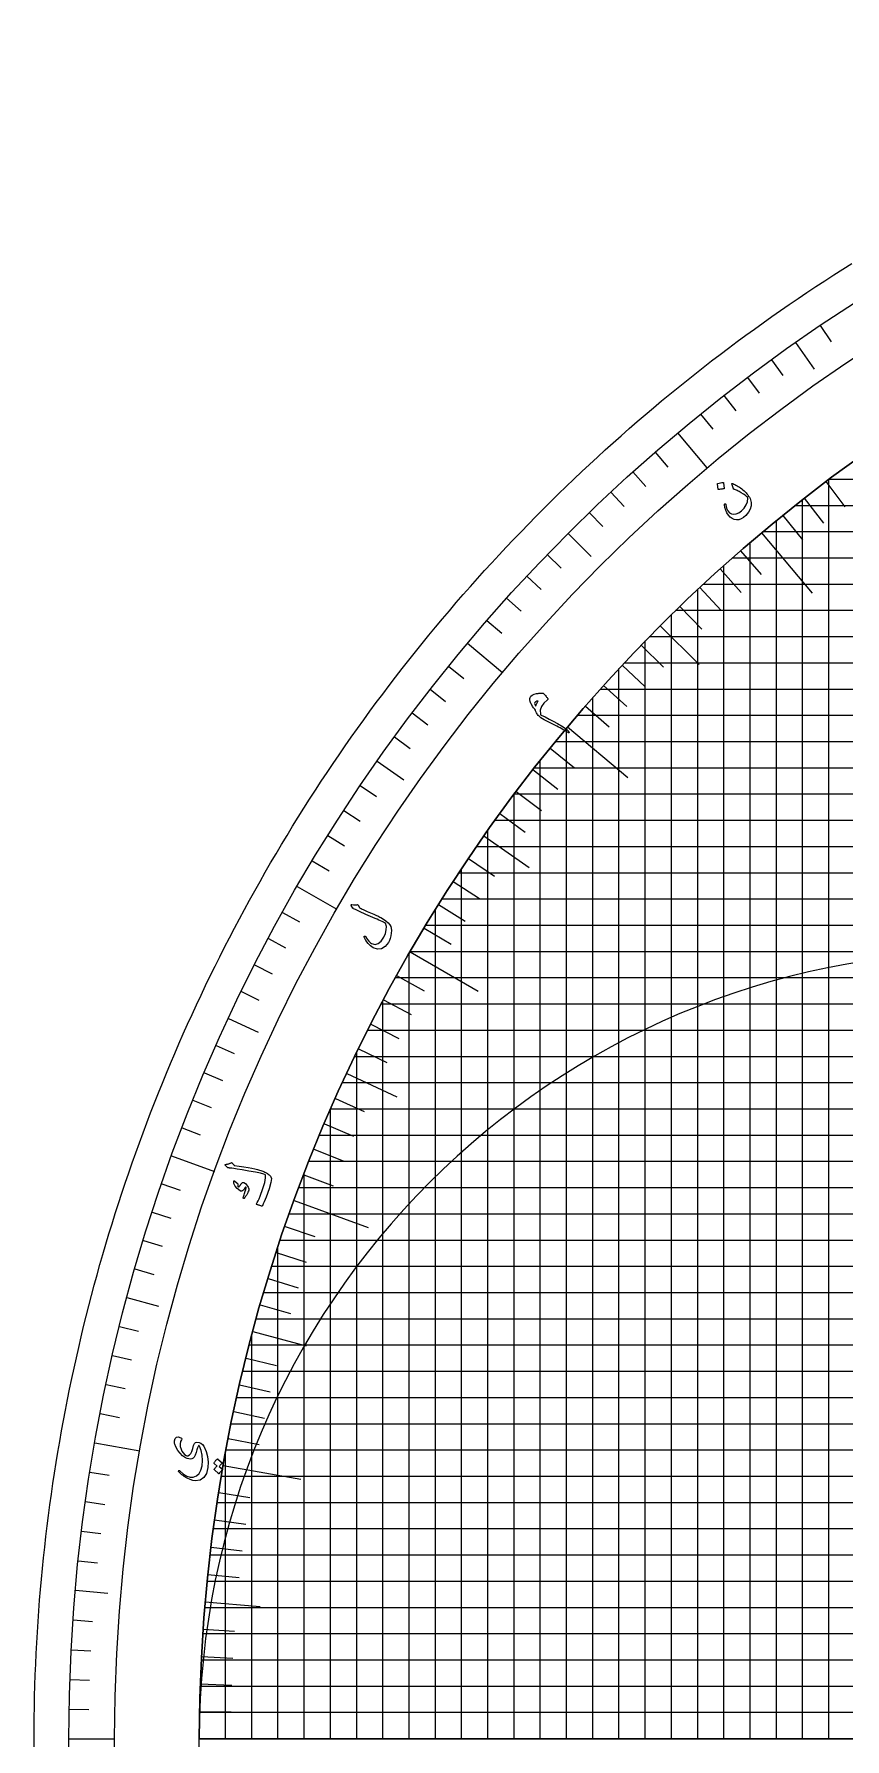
# Model space of a CAD drawing. Header units: millimetres. Extents: x -56 to 56, y -56 to 72.
# Drawn here: x -55.5 to -29.6, y 0 to 54.4 of the extents above; entities that cross this region are included whole.
import ezdxf

# ---------------------------------------------------------------- set-up
doc = ezdxf.new("R2010")
doc.units = ezdxf.units.MM
for name, color, linetype in [('CUT_OUTER', 1, 'Continuous'), ('ENGRAVE', 7, 'Continuous'), ('ENGRAVE_FINE', 8, 'Continuous'), ('TEXT', 5, 'Continuous')]:
    doc.layers.add(name, color=color, linetype=linetype)

msp = doc.modelspace()

# ---------------------------------------------------------------- linework, layer by layer
at = {"layer": 'CUT_OUTER'}
msp.add_lwpolyline([(-55.499, -0.3405), (-55.5, 0), (-55.499, 0.3405), (-55.4958, 0.6811), (-55.4906, 1.0216), (-55.4833, 1.362), (-55.4739, 1.7025), (-55.4624, 2.0428), (-55.4488, 2.3831), (-55.4331, 2.7233), (-55.4154, 3.0633), (-55.3956, 3.4033), (-55.3736, 3.7431), (-55.3496, 4.0828), (-55.3235, 4.4224), (-55.2953, 4.7618), (-55.2651, 5.1009), (-55.2328, 5.44), (-55.1983, 5.7788), (-55.1618, 6.1173), (-55.1233, 6.4557), (-55.0826, 6.7938), (-55.0399, 7.1316), (-54.9951, 7.4692), (-54.9482, 7.8065), (-54.8993, 8.1435), (-54.8483, 8.4802), (-54.7952, 8.8166), (-54.7401, 9.1527), (-54.6829, 9.4884), (-54.6237, 9.8237), (-54.5624, 10.1587), (-54.499, 10.4933), (-54.4336, 10.8275), (-54.3661, 11.1613), (-54.2966, 11.4947), (-54.2251, 11.8276), (-54.1515, 12.1601), (-54.0758, 12.4922), (-53.9982, 12.8237), (-53.9185, 13.1548), (-53.8367, 13.4854), (-53.753, 13.8155), (-53.6672, 14.145), (-53.5794, 14.4741), (-53.4896, 14.8026), (-53.3977, 15.1305), (-53.3039, 15.4578), (-53.208, 15.7846), (-53.1102, 16.1108), (-53.0103, 16.4364), (-52.9085, 16.7613), (-52.8046, 17.0857), (-52.6988, 17.4093), (-52.591, 17.7324), (-52.4812, 18.0547), (-52.3694, 18.3764), (-52.2557, 18.6974), (-52.14, 19.0177), (-52.0223, 19.3372), (-51.9027, 19.6561), (-51.7811, 19.9742), (-51.6576, 20.2915), (-51.5321, 20.6081), (-51.4047, 20.9239), (-51.2753, 21.2389), (-51.144, 21.5532), (-51.0108, 21.8666), (-50.8757, 22.1791), (-50.7386, 22.4909), (-50.5997, 22.8018), (-50.4588, 23.1118), (-50.3161, 23.421), (-50.1714, 23.7293), (-50.0249, 24.0367), (-49.8764, 24.3432), (-49.7261, 24.6488), (-49.5739, 24.9534), (-49.4199, 25.2571), (-49.264, 25.5599), (-49.1062, 25.8617), (-48.9466, 26.1625), (-48.7852, 26.4624), (-48.6219, 26.7612), (-48.4568, 27.059), (-48.2898, 27.3558), (-48.1211, 27.6516), (-47.9505, 27.9464), (-47.7781, 28.2401), (-47.6039, 28.5327), (-47.428, 28.8243), (-47.2502, 29.1147), (-47.0707, 29.4041), (-46.8894, 29.6924), (-46.7063, 29.9795), (-46.5215, 30.2655), (-46.3349, 30.5504), (-46.1466, 30.8341), (-45.9565, 31.1167), (-45.7647, 31.3981), (-45.5712, 31.6783), (-45.376, 31.9574), (-45.179, 32.2352), (-44.9804, 32.5118), (-44.78, 32.7872), (-44.578, 33.0613), (-44.3743, 33.3342), (-44.1689, 33.6059), (-43.9619, 33.8762), (-43.7532, 34.1454), (-43.5429, 34.4132), (-43.3309, 34.6797), (-43.1173, 34.9449), (-42.9021, 35.2088), (-42.6852, 35.4714), (-42.4668, 35.7327), (-42.2467, 35.9925), (-42.0251, 36.2511), (-41.8019, 36.5083), (-41.5771, 36.7641), (-41.3507, 37.0185), (-41.1228, 37.2715), (-40.8933, 37.5231), (-40.6623, 37.7734), (-40.4298, 38.0221), (-40.1957, 38.2695), (-39.9601, 38.5154), (-39.7231, 38.7599), (-39.4845, 39.0029), (-39.2444, 39.2444), (-39.0029, 39.4845), (-38.7599, 39.7231), (-38.5154, 39.9601), (-38.2695, 40.1957), (-38.0221, 40.4298), (-37.7734, 40.6623), (-37.5231, 40.8933), (-37.2715, 41.1228), (-37.0185, 41.3507), (-36.7641, 41.5771), (-36.5083, 41.8019), (-36.2511, 42.0251), (-35.9925, 42.2467), (-35.7327, 42.4668), (-35.4714, 42.6852), (-35.2088, 42.9021), (-34.9449, 43.1173), (-34.6797, 43.3309), (-34.4132, 43.5429), (-34.1454, 43.7532), (-33.8762, 43.9619), (-33.6059, 44.1689), (-33.3342, 44.3743), (-33.0613, 44.578), (-32.7872, 44.78), (-32.5118, 44.9804), (-32.2352, 45.179), (-31.9574, 45.376), (-31.6783, 45.5712), (-31.3981, 45.7647), (-31.1167, 45.9565), (-30.8341, 46.1466), (-30.5504, 46.3349), (-30.2655, 46.5215), (-29.9795, 46.7063), (-29.6924, 46.8894), (-29.4041, 47.0707)], dxfattribs=at)
at = {"layer": 'ENGRAVE'}
for points in [[(-31.1968, 44.5537), (-30.5999, 43.7012)], [(-34.9612, 41.6652), (-34.0248, 40.5491)], [(-38.4595, 38.4595), (-37.7237, 37.7237)], [(-32.2856, 38.4765), (-30.6713, 36.5527)], [(0, 37.6706), (-33.2224, 37.6706)], [(-33.485, 0), (-33.485, 37.4374)], [(-35.5162, 35.5162), (-34.2731, 34.2731)], [(-41.6652, 34.9612), (-40.5491, 34.0248)], [(-37.6706, 0), (-37.6706, 33.2224)], [(0, 33.485), (-37.4374, 33.485)], [(-38.4765, 32.2856), (-36.5527, 30.6713)], [(-44.5537, 31.1968), (-43.7012, 30.5999)], [(0, 29.2994), (-40.7964, 29.2994)], [(-41.144, 28.8093), (-39.7039, 27.801)], [(-41.8563, 0), (-41.8563, 27.7643)], [(-47.1031, 27.195), (-45.8414, 26.4666)], [(0, 25.1137), (-43.4983, 25.1137)], [(-43.4983, 25.1137), (-41.3234, 23.8581)], [(-49.2941, 22.9862), (-48.351, 22.5464)], [(-45.5216, 21.2271), (-43.9283, 20.4841)], [(0, 20.9281), (-45.6598, 20.9281)], [(-46.0419, 0), (-46.0419, 20.0736)], [(-51.1099, 18.6025), (-49.7409, 18.1042)], [(-47.1984, 17.1788), (-44.8385, 16.3199)], [(0, 16.7425), (-47.3549, 16.7425)], [(-52.5367, 14.0772), (-51.5315, 13.8078)], [(0, 12.5569), (-48.6326, 12.5569)], [(-48.516, 12.9998), (-46.818, 12.5448)], [(-53.5637, 9.4447), (-52.129, 9.1917)], [(-49.4644, 8.7219), (-46.9912, 8.2858)], [(0, 8.3712), (-49.525, 8.3712)], [(-54.183, 4.7404), (-53.1464, 4.6497)], [(-50.0364, 4.3776), (-48.2851, 4.2244)], [(0, 4.1856), (-50.0528, 4.1856)], [(-54.39, 0), (-52.9331, 0)], [(-50.2275, 0), (50.2275, 0)], [(0, 0), (-50.2275, 0)], [(0, 0), (-50.2275, 0)], [(-50.2275, 0), (-47.7161, 0)]]:
    msp.add_lwpolyline(points, dxfattribs=at)
for radius in [54.39, 54.39, 52.9331, 50.2275, 50.2275]:
    msp.add_circle((0, 0), radius, dxfattribs=at)
for centre, radius, start in [((0, 0), 50.2275, 90), ((-25.1137, 0), 25.1137, 0)]:
    msp.add_arc(centre, radius, start, 180, dxfattribs=at)
at = {"layer": 'ENGRAVE_FINE'}
for points in [[(-30.4145, 45.0914), (-30.0654, 44.5737)], [(-31.9696, 44.0024), (-31.6026, 43.4973)], [(-32.7327, 43.4378), (-32.357, 42.9391)], [(-33.4858, 42.8599), (-33.1014, 42.3679)], [(-34.2287, 42.269), (-33.8358, 41.7837)], [(-35.6831, 41.0487), (-35.2734, 40.5774)], [(-36.394, 40.4196), (-35.9762, 39.9556)], [(-37.0939, 39.7783), (-36.6681, 39.3217)], [(-30.2277, 40.1135), (-29.6231, 39.3112)], [(-30.1365, 0), (-30.1365, 40.182)], [(0, 40.182), (-30.1365, 40.182)], [(0, 39.3449), (-31.2215, 39.3449)], [(-30.9736, 0), (-30.9736, 39.5403)], [(-30.9231, 39.5798), (-30.3047, 38.7882)], [(-37.7825, 39.1249), (-37.3487, 38.6758)], [(-31.8107, 0), (-31.8107, 38.87)], [(-31.6092, 39.0341), (-30.977, 38.2534)], [(-32.6479, 0), (-32.6479, 38.1696)], [(0, 38.5078), (-32.2483, 38.5078)], [(-39.1249, 37.7825), (-38.6758, 37.3487)], [(-32.9522, 37.9072), (-32.2932, 37.149)], [(-39.7783, 37.0939), (-39.3217, 36.6681)], [(-33.6088, 37.3263), (-32.9366, 36.5798)], [(-34.3221, 0), (-34.3221, 36.6714)], [(-34.2551, 36.7341), (-33.57, 35.9994)], [(0, 36.8335), (-34.1481, 36.8335)], [(-40.4196, 36.394), (-39.9556, 35.9762)], [(0, 35.9964), (-35.0295, 35.9964)], [(-34.891, 36.1306), (-34.1931, 35.408)], [(-41.0487, 35.6831), (-40.5774, 35.2734)], [(-35.1593, 0), (-35.1593, 35.8696)], [(-36.1306, 34.891), (-35.408, 34.1931)], [(-35.9964, 0), (-35.9964, 35.0295)], [(0, 35.1593), (-35.8696, 35.1593)], [(0, 34.3221), (-36.6714, 34.3221)], [(-42.269, 34.2287), (-41.7837, 33.8358)], [(-36.8335, 0), (-36.8335, 34.1481)], [(-36.7341, 34.2551), (-35.9994, 33.57)], [(-42.8599, 33.4858), (-42.3679, 33.1014)], [(-37.3263, 33.6088), (-36.5798, 32.9366)], [(-43.4378, 32.7327), (-42.9391, 32.357)], [(0, 32.6479), (-38.1696, 32.6479)], [(-37.9072, 32.9522), (-37.149, 32.2932)], [(-38.5078, 0), (-38.5078, 32.2483)], [(-44.0024, 31.9696), (-43.4973, 31.6026)], [(-39.0341, 31.6092), (-38.2534, 30.977)], [(0, 31.8107), (-38.87, 31.8107)], [(-39.3449, 0), (-39.3449, 31.2215)], [(-39.5798, 30.9231), (-38.7882, 30.3047)], [(0, 30.9736), (-39.5403, 30.9736)], [(-45.0914, 30.4145), (-44.5737, 30.0654)], [(0, 30.1365), (-40.182, 30.1365)], [(-40.182, 0), (-40.182, 30.1365)], [(-40.1135, 30.2277), (-39.3112, 29.6231)], [(-45.6153, 29.6229), (-45.0916, 29.2829)], [(-40.6349, 29.523), (-39.8222, 28.9325)], [(-41.0191, 0), (-41.0191, 28.9868)], [(-46.1253, 28.8223), (-45.5958, 28.4914)], [(0, 28.4622), (-41.3848, 28.4622)], [(-46.6213, 28.0129), (-46.0861, 27.6913)], [(-41.6405, 28.0869), (-40.8077, 27.5251)], [(-42.1243, 27.3559), (-41.2818, 26.8087)], [(0, 27.6251), (-41.9482, 27.6251)], [(0, 26.788), (-42.4877, 26.788)], [(-47.5706, 26.3688), (-47.0245, 26.0661)], [(-42.6934, 0), (-42.6934, 26.459)], [(-42.5953, 26.6165), (-41.7434, 26.0842)], [(-43.0534, 25.8691), (-42.1923, 25.3517)], [(0, 25.9509), (-43.0041, 25.9509)], [(-48.0235, 25.5346), (-47.4722, 25.2414)], [(-43.5305, 0), (-43.5305, 25.0579)], [(-48.4618, 24.6925), (-47.9055, 24.4091)], [(0, 24.2766), (-43.971, 24.2766)], [(-43.93, 24.3508), (-43.0514, 23.8638)], [(-48.8854, 23.843), (-48.3242, 23.5693)], [(0, 23.4395), (-44.4229, 23.4395)], [(-44.3676, 0), (-44.3676, 23.5439)], [(-44.3483, 23.5804), (-43.4613, 23.1088)], [(0, 22.6024), (-44.8546, 22.6024)], [(-44.753, 22.8028), (-43.858, 22.3468)], [(-49.6877, 22.1224), (-49.1173, 21.8684)], [(0, 21.7652), (-45.2667, 21.7652)], [(-45.2047, 0), (-45.2047, 21.8937)], [(-45.1442, 22.0183), (-44.2413, 21.5779)], [(-50.0663, 21.2519), (-49.4915, 21.0079)], [(-50.4295, 20.3749), (-49.8506, 20.141)], [(-45.8851, 20.4294), (-44.9674, 20.0208)], [(-46.2347, 19.6254), (-45.31, 19.2329)], [(0, 20.091), (-46.0343, 20.091)], [(-50.7774, 19.4916), (-50.1945, 19.2679)], [(0, 19.2539), (-46.3906, 19.2539)], [(-46.5701, 18.8156), (-45.6387, 18.4392)], [(-46.8914, 17.9999), (-45.9536, 17.6399)], [(-46.879, 0), (-46.879, 18.0322)], [(0, 18.4167), (-46.7293, 18.4167)], [(-51.4268, 17.7077), (-50.8364, 17.5044)], [(0, 17.5796), (-47.0506, 17.5796)], [(-51.728, 16.8074), (-51.1341, 16.6145)], [(-47.491, 16.3525), (-46.5412, 16.0254)], [(-52.0134, 15.9021), (-51.4163, 15.7195)], [(0, 15.9054), (-47.6426, 15.9054)], [(-47.7692, 15.5212), (-46.8138, 15.2107)], [(-47.7161, 0), (-47.7161, 15.6835)], [(-52.283, 14.9919), (-51.6828, 14.8198)], [(0, 15.0683), (-47.914, 15.0683)], [(0, 14.2311), (-48.1693, 14.2311)], [(-48.0328, 14.6851), (-47.0721, 14.3914)], [(-48.2818, 13.8446), (-47.3161, 13.5677)], [(-52.7744, 13.1581), (-52.1686, 13.0071)], [(0, 13.394), (-48.4087, 13.394)], [(-48.5533, 0), (-48.5533, 12.8602)], [(-52.996, 12.2351), (-52.3876, 12.0946)], [(-48.7355, 12.1511), (-47.7608, 11.9081)], [(0, 11.7197), (-48.8411, 11.7197)], [(-53.2014, 11.3083), (-52.5907, 11.1785)], [(0, 10.8826), (-49.0344, 10.8826)], [(-48.9402, 11.2987), (-47.9614, 11.0728)], [(-53.3907, 10.3781), (-52.7778, 10.259)], [(-49.1299, 10.4429), (-48.1473, 10.234)], [(0, 10.0455), (-49.2127, 10.0455)], [(-49.3047, 9.5839), (-48.3186, 9.3922)], [(-49.3904, 0), (-49.3904, 9.132)], [(0, 9.2084), (-49.3762, 9.2084)], [(-53.7204, 8.5085), (-53.1037, 8.4108)], [(-49.6091, 7.8573), (-48.6169, 7.7002)], [(-53.8607, 7.5696), (-53.2424, 7.4827)], [(0, 7.5341), (-49.6592, 7.5341)], [(-53.9846, 6.6285), (-53.3649, 6.5524)], [(0, 6.697), (-49.779, 6.697)], [(-49.7387, 6.9903), (-48.7439, 6.8505)], [(-49.8531, 6.1212), (-48.856, 5.9988)], [(-54.092, 5.6853), (-53.4711, 5.62)], [(0, 5.8599), (-49.8845, 5.8599)], [(0, 5.0228), (-49.9757, 5.0228)], [(-49.9523, 5.2502), (-48.9533, 5.1452)], [(-54.2575, 3.7941), (-53.6347, 3.7505)], [(0, 3.3485), (-50.1158, 3.3485)], [(-50.1051, 3.5037), (-49.103, 3.4336)], [(-54.3155, 2.8466), (-53.6919, 2.8139)], [(0, 2.5114), (-50.1647, 2.5114)], [(-50.1587, 2.6287), (-49.1555, 2.5761)], [(-54.3569, 1.8982), (-53.7329, 1.8764)], [(0, 1.6743), (-50.1996, 1.6743)], [(-50.1969, 1.7529), (-49.193, 1.7179)], [(-54.3817, 0.9492), (-53.7574, 0.9383)], [(0, 0.8371), (-50.2205, 0.8371)], [(-50.2199, 0.8766), (-49.2155, 0.8591)]]:
    msp.add_lwpolyline(points, dxfattribs=at)
at = {"layer": 'TEXT'}
for points in [[(-33.6863, 40.0411), (-33.6859, 40.0447), (-33.6842, 40.0481), (-33.681, 40.0514), (-33.6764, 40.0547), (-33.6359, 40.0681), (-33.5949, 40.0773), (-33.5534, 40.0823), (-33.5115, 40.083), (-33.5065, 40.082), (-33.5028, 40.0798), (-33.5005, 40.0765), (-33.4996, 40.072), (-33.475, 39.8939), (-33.4753, 39.8888), (-33.4783, 39.8852), (-33.4838, 39.8831), (-33.4918, 39.8824), (-33.4987, 39.8818), (-33.5095, 39.8806), (-33.5241, 39.8788), (-33.5425, 39.8765), (-33.5649, 39.8733), (-33.5915, 39.8693), (-33.6223, 39.8643), (-33.6573, 39.8583), (-33.6624, 39.858), (-33.6659, 39.859), (-33.6678, 39.8613), (-33.6682, 39.8649)], [(-33.2049, 40.0513), (-33.1702, 40.036), (-33.135, 40.0193), (-33.0993, 40.0011), (-33.0629, 39.9814), (-33.0261, 39.9598), (-32.9888, 39.936), (-32.951, 39.91), (-32.9127, 39.8818), (-32.8758, 39.8527), (-32.8409, 39.8225), (-32.808, 39.7911), (-32.777, 39.7585), (-32.748, 39.7247), (-32.7208, 39.6895), (-32.6954, 39.653), (-32.6719, 39.6152), (-32.6499, 39.5732), (-32.6328, 39.5317), (-32.6206, 39.4908), (-32.6134, 39.4503), (-32.6142, 39.3437), (-32.6438, 39.2382), (-32.702, 39.1336), (-32.7889, 39.0299), (-32.861, 38.9661), (-32.9338, 38.9215), (-33.0074, 38.8961), (-33.0817, 38.89), (-33.1527, 38.903), (-33.2191, 38.9323), (-33.281, 38.9781), (-33.3382, 39.0403), (-33.3877, 39.1157), (-33.4251, 39.1968), (-33.4504, 39.2836), (-33.4635, 39.3761), (-33.4633, 39.3881), (-33.4607, 39.3969), (-33.4557, 39.4024), (-33.4483, 39.4048), (-33.4391, 39.4043), (-33.432, 39.3989), (-33.4269, 39.3884), (-33.4239, 39.3729), (-33.3974, 39.265), (-33.3581, 39.1808), (-33.3059, 39.1203), (-33.2411, 39.0835), (-33.1693, 39.0709), (-33.0932, 39.0828), (-33.0128, 39.1192), (-32.9281, 39.1801), (-32.8397, 39.2704), (-32.7749, 39.3677), (-32.7337, 39.4722), (-32.7161, 39.5839), (-32.7164, 39.587), (-32.7179, 39.5908), (-32.7206, 39.5953), (-32.7245, 39.6004), (-32.7587, 39.6373), (-32.8042, 39.6756), (-32.861, 39.7153), (-32.9291, 39.7564), (-32.9646, 39.776), (-32.9981, 39.7939), (-33.0295, 39.8101), (-33.0589, 39.8246), (-33.0862, 39.8372), (-33.1115, 39.8477), (-33.1348, 39.8561), (-33.156, 39.8625), (-33.1666, 39.8662), (-33.1748, 39.871), (-33.1806, 39.8768), (-33.184, 39.8836), (-33.2321, 40.0365), (-33.2333, 40.0468), (-33.2291, 40.0527), (-33.2196, 40.0542), (-33.2049, 40.0513)], [(-39.4974, 32.8236), (-39.5185, 32.8483), (-39.539, 32.8735), (-39.5588, 32.8994), (-39.578, 32.9258), (-39.5961, 32.9529), (-39.6129, 32.9807), (-39.6283, 33.0091), (-39.6423, 33.0382), (-39.6642, 33.0951), (-39.6764, 33.1452), (-39.6788, 33.1886), (-39.6715, 33.2252), (-39.6461, 33.269), (-39.603, 33.3045), (-39.5423, 33.3318), (-39.4639, 33.3506), (-39.4407, 33.3544), (-39.4174, 33.3574), (-39.3941, 33.3597), (-39.3707, 33.3613), (-39.3472, 33.3623), (-39.3235, 33.3628), (-39.2995, 33.3627), (-39.2754, 33.3621), (-39.262, 33.361), (-39.2505, 33.3581), (-39.2408, 33.3535), (-39.2329, 33.3471), (-39.2061, 33.3154), (-39.1823, 33.287), (-39.1616, 33.2618), (-39.1438, 33.2398), (-39.1293, 33.2214), (-39.1181, 33.2069), (-39.1105, 33.1963), (-39.1062, 33.1896), (-39.103, 33.1791), (-39.1035, 33.1696), (-39.1078, 33.161), (-39.116, 33.1533), (-39.2325, 33.0492), (-39.3092, 32.938), (-39.3461, 32.82), (-39.3432, 32.6955), (-39.3397, 32.684), (-39.3344, 32.6746), (-39.3274, 32.6673), (-39.3187, 32.6622), (-39.1924, 32.6028), (-39.0629, 32.5385), (-38.9302, 32.4695), (-38.7944, 32.3956), (-38.6159, 32.291), (-38.4943, 32.2074), (-38.4294, 32.1452), (-38.4212, 32.1042), (-38.4299, 32.0977), (-38.4426, 32.0974), (-38.4593, 32.1032), (-38.4799, 32.1152), (-38.5207, 32.143), (-38.5641, 32.1708), (-38.6102, 32.1985), (-38.6589, 32.2262), (-38.71, 32.254), (-38.7632, 32.2819), (-38.8186, 32.3099), (-38.8762, 32.3381), (-39.0693, 32.4327), (-39.2183, 32.5124), (-39.323, 32.5774), (-39.3835, 32.628), (-39.4081, 32.6557), (-39.4296, 32.6827), (-39.448, 32.7089), (-39.4633, 32.7343), (-39.4758, 32.7587), (-39.4856, 32.7817), (-39.4928, 32.8033), (-39.4974, 32.8236)], [(-39.4878, 32.9511), (-39.4818, 32.9703), (-39.4747, 32.9898), (-39.4665, 33.0097), (-39.4571, 33.03), (-39.4467, 33.0505), (-39.4353, 33.0712), (-39.423, 33.0921), (-39.4096, 33.1131), (-39.4522, 33.1035), (-39.4846, 33.0916), (-39.5069, 33.0773), (-39.5189, 33.0608), (-39.5254, 33.0345), (-39.5224, 33.0074), (-39.5098, 32.9796), (-39.4878, 32.9511)], [(-45.3824, 26.5836), (-45.3859, 26.5898), (-45.3873, 26.596), (-45.3867, 26.6022), (-45.3841, 26.6084), (-45.3798, 26.6135), (-45.374, 26.6167), (-45.3668, 26.6178), (-45.3582, 26.6169), (-45.3089, 26.6101), (-45.2643, 26.6075), (-45.2245, 26.6091), (-45.1895, 26.615), (-45.1776, 26.6159), (-45.167, 26.6118), (-45.1574, 26.6028), (-45.1491, 26.5888), (-45.1457, 26.5811), (-45.1423, 26.5736), (-45.1391, 26.5665), (-45.1359, 26.5598), (-45.133, 26.5535), (-45.1303, 26.5476), (-45.1279, 26.5422), (-45.1259, 26.5373), (-45.1219, 26.5288), (-45.1158, 26.5208), (-45.1077, 26.5133), (-45.0975, 26.5065), (-45.0664, 26.491), (-45.0322, 26.4746), (-44.995, 26.4572), (-44.9546, 26.439), (-44.9112, 26.4196), (-44.8649, 26.3991), (-44.8156, 26.3775), (-44.7634, 26.3547), (-44.7109, 26.3326), (-44.6617, 26.3115), (-44.6159, 26.2913), (-44.5735, 26.2721), (-44.5343, 26.2539), (-44.4981, 26.2367), (-44.4649, 26.2206), (-44.4347, 26.2055), (-44.3476, 26.1571), (-44.2704, 26.1022), (-44.2032, 26.0407), (-44.146, 25.9726), (-44.1181, 25.9229), (-44.1014, 25.8615), (-44.0957, 25.7886), (-44.1011, 25.704), (-44.1152, 25.6173), (-44.1346, 25.5396), (-44.1594, 25.4708), (-44.1897, 25.4109), (-44.2934, 25.2769), (-44.4084, 25.204), (-44.5352, 25.1923), (-44.6738, 25.242), (-44.7636, 25.3028), (-44.8419, 25.3796), (-44.9084, 25.4724), (-44.9631, 25.5814), (-44.9657, 25.5888), (-44.9662, 25.5953), (-44.9645, 25.6009), (-44.9609, 25.6056), (-44.9557, 25.6099), (-44.9506, 25.6125), (-44.9456, 25.6134), (-44.9407, 25.6126), (-44.9341, 25.6103), (-44.9284, 25.6068), (-44.9237, 25.6021), (-44.92, 25.5962), (-44.865, 25.5118), (-44.8143, 25.4465), (-44.7681, 25.4002), (-44.7264, 25.3729), (-44.6167, 25.3491), (-44.5161, 25.3747), (-44.4243, 25.4496), (-44.3411, 25.5739), (-44.2865, 25.6976), (-44.2583, 25.8136), (-44.2568, 25.9218), (-44.2819, 26.0224), (-44.3129, 26.0388), (-44.3495, 26.0572), (-44.3918, 26.0776), (-44.4398, 26.1001), (-44.4935, 26.1244), (-44.5533, 26.1507), (-44.6191, 26.1789), (-44.6909, 26.2089), (-44.7645, 26.2407), (-44.8368, 26.2722), (-44.9078, 26.3035), (-44.9775, 26.3346), (-45.0457, 26.3656), (-45.1125, 26.3966), (-45.1779, 26.4276), (-45.2418, 26.4586), (-45.3047, 26.486), (-45.3113, 26.4902), (-45.317, 26.4949), (-45.3218, 26.5), (-45.3259, 26.5055)], [(-49.3791, 18.3295), (-49.355, 18.3328), (-49.3317, 18.337), (-49.3093, 18.3421), (-49.2877, 18.348), (-49.267, 18.3549), (-49.2471, 18.363), (-49.228, 18.3721), (-49.2097, 18.3823), (-49.2004, 18.3854), (-49.1913, 18.3842), (-49.1825, 18.3787), (-49.174, 18.369), (-49.1305, 18.3135), (-49.1256, 18.3078), (-49.1214, 18.3035), (-49.1177, 18.3005), (-49.1146, 18.2988), (-48.9505, 18.2734), (-48.8027, 18.2492), (-48.6711, 18.2263), (-48.5557, 18.2048), (-48.4566, 18.1847), (-48.3741, 18.1658), (-48.3081, 18.1482), (-48.2585, 18.132), (-48.1665, 18.0975), (-48.138, 18.0849), (-48.1099, 18.0708), (-48.0822, 18.0553), (-48.0548, 18.0384), (-48.028, 18.0199), (-48.0016, 17.9998), (-47.9757, 17.9779), (-47.9503, 17.9545), (-47.9269, 17.8816), (-47.9427, 17.7464), (-47.9974, 17.5488), (-48.0901, 17.2884), (-48.1221, 17.2081), (-48.1536, 17.1345), (-48.1848, 17.0677), (-48.2156, 17.0076), (-48.2202, 17.0027), (-48.2253, 16.9999), (-48.231, 16.9991), (-48.2373, 17.0004), (-48.2669, 17.0089), (-48.2937, 17.0169), (-48.3178, 17.0242), (-48.3392, 17.031), (-48.3581, 17.0374), (-48.3747, 17.0433), (-48.3891, 17.0488), (-48.4013, 17.054), (-48.408, 17.0572), (-48.411, 17.0611), (-48.4104, 17.0655), (-48.4061, 17.0705), (-48.3772, 17.1098), (-48.3472, 17.1631), (-48.3163, 17.2303), (-48.2842, 17.3114), (-48.1958, 17.5563), (-48.1374, 17.7519), (-48.1095, 17.8983), (-48.1125, 17.9959), (-48.1697, 18.0172), (-48.278, 18.0444), (-48.4372, 18.0775), (-48.6476, 18.1162), (-48.859, 18.1531), (-49.0191, 18.1801), (-49.128, 18.1975), (-49.1856, 18.2054), (-49.2016, 18.2071), (-49.2165, 18.2086), (-49.2304, 18.2101), (-49.2432, 18.2114), (-49.255, 18.2126), (-49.2654, 18.2136), (-49.2746, 18.2145), (-49.2825, 18.2151), (-49.2994, 18.2175), (-49.3145, 18.2225), (-49.3278, 18.2302), (-49.3394, 18.2405), (-49.3973, 18.3034), (-49.401, 18.3082), (-49.403, 18.3127), (-49.4033, 18.3167), (-49.4018, 18.3204), (-49.3976, 18.3241), (-49.3924, 18.3268), (-49.3863, 18.3286), (-49.3791, 18.3295)], [(-49.129, 17.8003), (-49.1272, 17.8037), (-49.1247, 17.8063), (-49.1214, 17.8081), (-49.1173, 17.809), (-49.1141, 17.8087), (-49.1108, 17.8077), (-49.1075, 17.8063), (-49.1041, 17.8042), (-49.0187, 17.7279), (-49.0103, 17.7193), (-49.0044, 17.7114), (-49.0009, 17.7041), (-48.9999, 17.6974), (-49.0018, 17.671), (-49.0003, 17.6474), (-48.9954, 17.6266), (-48.9871, 17.6087), (-48.9812, 17.6036), (-48.9726, 17.6045), (-48.9613, 17.6115), (-48.9473, 17.6245), (-48.9398, 17.6339), (-48.9324, 17.6436), (-48.9251, 17.6539), (-48.9179, 17.6645), (-48.9108, 17.6758), (-48.9037, 17.6877), (-48.8966, 17.7003), (-48.8896, 17.7135), (-48.8521, 17.7546), (-48.8056, 17.7552), (-48.7501, 17.7154), (-48.6854, 17.6353), (-48.6683, 17.6057), (-48.6564, 17.5786), (-48.6497, 17.554), (-48.6482, 17.5318), (-48.6514, 17.5091), (-48.6601, 17.4794), (-48.6743, 17.4425), (-48.6939, 17.3984), (-48.7044, 17.3761), (-48.7152, 17.3552), (-48.7263, 17.3358), (-48.7376, 17.3177), (-48.7489, 17.301), (-48.7597, 17.2855), (-48.7701, 17.2711), (-48.7801, 17.258), (-48.7884, 17.2506), (-48.7965, 17.2461), (-48.8044, 17.2445), (-48.812, 17.2457), (-48.8191, 17.2496), (-48.8231, 17.255), (-48.8242, 17.2621), (-48.8223, 17.2708), (-48.8147, 17.2979), (-48.8056, 17.3285), (-48.7949, 17.3626), (-48.7827, 17.4001), (-48.76, 17.4702), (-48.7447, 17.5258), (-48.7369, 17.567), (-48.7367, 17.5937), (-48.7378, 17.5976), (-48.7402, 17.6004), (-48.7438, 17.6019), (-48.7485, 17.6023), (-48.7519, 17.6016), (-48.7554, 17.5994), (-48.7593, 17.5957), (-48.7635, 17.5905), (-48.7965, 17.5402), (-48.8114, 17.5195), (-48.827, 17.5028), (-48.8432, 17.4901), (-48.8602, 17.4814), (-48.8785, 17.4755), (-48.8957, 17.4743), (-48.9118, 17.4777), (-48.9267, 17.4859), (-49.0209, 17.5589), (-49.0861, 17.6356), (-49.1221, 17.7161), (-49.129, 17.8003)], [(-50.7914, 9.5466), (-50.8247, 9.4866), (-50.8389, 9.4152), (-50.8338, 9.3326), (-50.8095, 9.2389), (-50.7812, 9.1772), (-50.7438, 9.1234), (-50.6973, 9.0775), (-50.6417, 9.0394), (-50.6301, 9.0345), (-50.6176, 9.032), (-50.6041, 9.0319), (-50.5897, 9.0342), (-50.5419, 9.0579), (-50.5007, 9.1046), (-50.4659, 9.1742), (-50.4375, 9.2667), (-50.4103, 9.3582), (-50.3796, 9.4225), (-50.3455, 9.4598), (-50.308, 9.47), (-50.2357, 9.4583), (-50.1743, 9.4322), (-50.1237, 9.3917), (-50.084, 9.337), (-50.0106, 9.1733), (-49.9649, 9.0054), (-49.9466, 8.8331), (-49.9558, 8.6562), (-50.0016, 8.4691), (-50.0833, 8.337), (-50.2012, 8.2597), (-50.3558, 8.2373), (-50.4369, 8.2478), (-50.5226, 8.2737), (-50.6128, 8.315), (-50.7076, 8.3719), (-50.7334, 8.3906), (-50.7583, 8.4095), (-50.782, 8.4286), (-50.8047, 8.448), (-50.8265, 8.4677), (-50.8474, 8.4879), (-50.8674, 8.5086), (-50.8866, 8.5298), (-50.8942, 8.5408), (-50.8965, 8.5498), (-50.8935, 8.557), (-50.8852, 8.5622), (-50.8757, 8.5643), (-50.8667, 8.5637), (-50.8581, 8.5603), (-50.85, 8.5542), (-50.7326, 8.4509), (-50.6224, 8.3832), (-50.5195, 8.3507), (-50.4241, 8.3534), (-50.3171, 8.3948), (-50.2342, 8.4677), (-50.1753, 8.5722), (-50.1402, 8.7082), (-50.1233, 8.8874), (-50.1315, 9.0531), (-50.1648, 9.2055), (-50.2233, 9.3447), (-50.2288, 9.3534), (-50.2352, 9.3575), (-50.2424, 9.357), (-50.2505, 9.3518), (-50.2682, 9.3279), (-50.2875, 9.2842), (-50.3084, 9.2208), (-50.3307, 9.1377), (-50.3568, 9.0537), (-50.3885, 8.9917), (-50.4259, 8.9516), (-50.4691, 8.9335), (-50.5167, 8.93), (-50.565, 8.9353), (-50.6141, 8.9493), (-50.6639, 8.9721), (-50.7586, 9.0344), (-50.842, 9.1124), (-50.9141, 9.2064), (-50.9748, 9.3162), (-50.9886, 9.345), (-51.0001, 9.3727), (-51.0093, 9.3991), (-51.0161, 9.4244), (-51.0207, 9.4484), (-51.0233, 9.4709), (-51.0238, 9.4921), (-51.0223, 9.5119), (-51.0011, 9.5863), (-50.9595, 9.6265), (-50.8975, 9.6325), (-50.8152, 9.6044), (-50.7941, 9.591), (-50.7831, 9.5768), (-50.7822, 9.5621), (-50.7914, 9.5466)], [(-49.7531, 8.7908), (-49.7552, 8.7937), (-49.7561, 8.7973), (-49.7558, 8.8018), (-49.7544, 8.807), (-49.7437, 8.8248), (-49.7324, 8.8418), (-49.7205, 8.8581), (-49.7079, 8.8737), (-49.6945, 8.8886), (-49.6802, 8.903), (-49.665, 8.9168), (-49.6489, 8.93), (-49.6443, 8.9323), (-49.6397, 8.9329), (-49.6352, 8.9317), (-49.6308, 8.9288), (-49.4974, 8.8093), (-49.4958, 8.8064), (-49.4965, 8.8026), (-49.4994, 8.798), (-49.5044, 8.7926), (-49.5088, 8.789), (-49.515, 8.783), (-49.523, 8.7746), (-49.5329, 8.7638), (-49.5447, 8.7505), (-49.5587, 8.7346), (-49.5748, 8.716), (-49.5929, 8.6948), (-49.4892, 8.6011), (-49.4862, 8.5971), (-49.4861, 8.5926), (-49.4888, 8.5876), (-49.4945, 8.5822), (-49.4994, 8.5774), (-49.5068, 8.5699), (-49.5167, 8.5596), (-49.5292, 8.5465), (-49.5442, 8.5303), (-49.5618, 8.5108), (-49.5819, 8.4881), (-49.6047, 8.462), (-49.6082, 8.4595), (-49.6114, 8.4587), (-49.6143, 8.4595), (-49.6169, 8.4621), (-49.7449, 8.5817), (-49.7469, 8.5845), (-49.7478, 8.5882), (-49.7476, 8.5926), (-49.7462, 8.5979), (-49.738, 8.6132), (-49.729, 8.6278), (-49.7193, 8.6418), (-49.7087, 8.6552), (-49.6975, 8.668), (-49.6858, 8.6802), (-49.6735, 8.6917), (-49.6607, 8.7027)]]:
    msp.add_lwpolyline(points, close=True, dxfattribs=at)

doc.saveas('drawing.dxf')
